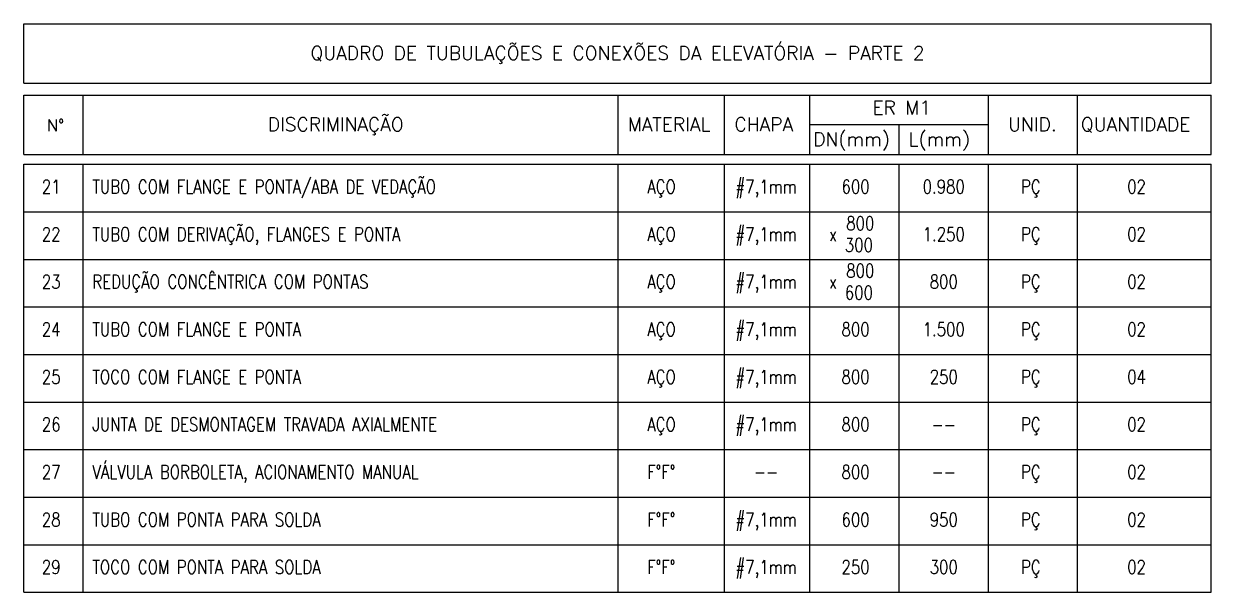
# Model space of a CAD drawing. Header units: feet. Extents: x 0 to 285115, y 0 to 9111421.
# Drawn here: x 285102.81 to 285111.5, y 9111404.29 to 9111408.45 of the extents above; entities that cross this region are included whole.
import ezdxf
from ezdxf.enums import TextEntityAlignment as Align

# ---------------------------------------------------------------- set-up
doc = ezdxf.new("R2010")
doc.units = ezdxf.units.FT
doc.header["$MEASUREMENT"] = 0
doc.layers.add('det-tabl', color=1, linetype='CONTINUOUS')
doc.layers.add('TEXTO', color=2, linetype='CONTINUOUS')
doc.styles.add('ROMANS', font='romans.shx')

msp = doc.modelspace()

# ---------------------------------------------------------------- linework, layer by layer
at = {"layer": 'det-tabl', "color": 4}
for p, q in [((285102.8137, 9111408.4451), (285111.4986, 9111408.4451)), ((285102.8137, 9111408.0103), (285102.8137, 9111408.4451)), ((285111.4986, 9111408.0103), (285111.4986, 9111408.4451)), ((285102.8137, 9111408.0103), (285111.4986, 9111408.0103)), ((285102.8137, 9111407.9234), (285108.564, 9111407.9234)), ((285102.8137, 9111407.4886), (285102.8137, 9111407.9234)), ((285103.2485, 9111407.4886), (285103.2485, 9111407.9234)), ((285107.1615, 9111407.4886), (285107.1615, 9111407.9234)), ((285107.9379, 9111407.4886), (285107.9379, 9111407.9234)), ((285108.564, 9111407.9234), (285111.4986, 9111407.9234)), ((285108.564, 9111407.4886), (285108.564, 9111407.9234)), ((285109.8683, 9111407.4886), (285109.8683, 9111407.9234)), ((285110.5205, 9111407.4886), (285110.5205, 9111407.9234)), ((285111.4986, 9111407.4886), (285111.4986, 9111407.9234)), ((285109.8683, 9111407.706), (285108.564, 9111407.706)), ((285109.2161, 9111407.4886), (285109.2161, 9111407.706)), ((285102.8137, 9111407.4886), (285108.564, 9111407.4886)), ((285108.564, 9111407.4886), (285111.4986, 9111407.4886)), ((285102.8137, 9111404.2873), (285102.8137, 9111407.4178)), ((285103.2485, 9111404.2873), (285103.2485, 9111407.4178)), ((285107.1615, 9111404.2873), (285107.1615, 9111407.4178)), ((285107.9379, 9111404.2873), (285107.9379, 9111407.4178)), ((285108.564, 9111404.2873), (285108.564, 9111407.4178)), ((285109.2161, 9111404.2873), (285109.2161, 9111407.4178)), ((285109.8683, 9111404.2873), (285109.8683, 9111407.4178)), ((285110.5205, 9111404.2873), (285110.5205, 9111407.4178)), ((285111.4986, 9111404.2873), (285111.4986, 9111407.4178)), ((285102.8137, 9111404.2873), (285108.564, 9111404.2873)), ((285108.564, 9111404.2873), (285111.4986, 9111404.2873))]:
    msp.add_line(p, q, dxfattribs=at)
at = {"layer": 'det-tabl', "color": 2}
for p, q in [((285102.8137, 9111407.4178), (285108.564, 9111407.4178)), ((285102.8137, 9111407.4178), (285108.564, 9111407.4178)), ((285108.564, 9111407.4178), (285111.4986, 9111407.4178)), ((285108.564, 9111407.4178), (285111.4986, 9111407.4178)), ((285102.8137, 9111407.07), (285108.564, 9111407.07)), ((285108.564, 9111407.07), (285111.4986, 9111407.07)), ((285102.8137, 9111406.7221), (285108.564, 9111406.7221)), ((285108.564, 9111406.7221), (285111.4986, 9111406.7221)), ((285102.8137, 9111406.3743), (285108.564, 9111406.3743)), ((285108.564, 9111406.3743), (285111.4986, 9111406.3743)), ((285102.8137, 9111406.0265), (285108.564, 9111406.0265)), ((285108.564, 9111406.0265), (285111.4986, 9111406.0265)), ((285102.8137, 9111405.6786), (285108.564, 9111405.6786)), ((285108.564, 9111405.6786), (285111.4986, 9111405.6786)), ((285102.8137, 9111405.3308), (285108.564, 9111405.3308)), ((285108.564, 9111405.3308), (285111.4986, 9111405.3308)), ((285102.8137, 9111404.983), (285108.564, 9111404.983)), ((285108.564, 9111404.983), (285111.4986, 9111404.983)), ((285102.8137, 9111404.6352), (285108.564, 9111404.6352)), ((285108.564, 9111404.6352), (285111.4986, 9111404.6352))]:
    msp.add_line(p, q, dxfattribs=at)

# ---------------------------------------------------------------- texts
at = {"layer": 'TEXTO', "color": 4, "style": 'ROMANS'}
msp.add_text('QUADRO DE TUBULAÇÕES E CONEXÕES DA ELEVATÓRIA - PARTE 2', height=0.1, dxfattribs=at).set_placement((285107.1562, 9111408.1808), align=Align.CENTER)
for s, height, p in [('ER M1', 0.1, (285109.0203, 9111407.7822)), ('N%%D', 0.08696, (285102.9829, 9111407.6591)), ('DISCRIMINAÇÃO', 0.1, (285104.5981, 9111407.6591)), ('MATERIAL', 0.1, (285107.2307, 9111407.6591)), ('CHAPA', 0.1, (285108.0111, 9111407.6591)), ('UNID.', 0.1, (285110.0127, 9111407.6591)), ('QUANTIDADE', 0.1, (285110.5447, 9111407.6591)), ('DN(mm)', 0.1, (285108.5869, 9111407.5509)), ('L(mm)', 0.1, (285109.2844, 9111407.5509))]:
    msp.add_text(s, height=height, dxfattribs=at).set_placement(p)
at = {"layer": 'TEXTO', "style": 'ROMANS', "width": 0.8}
for s, p in [('21', (285102.9458, 9111407.2035)), ('TUBO COM FLANGE E PONTA/ABA DE VEDAÇÃO', (285103.3157, 9111407.204)), ('AÇO', (285107.3736, 9111407.204)), ('800', (285108.8289, 9111406.9361)), ('22', (285102.9458, 9111406.8557)), ('TUBO COM DERIVAÇÃO, FLANGES E PONTA', (285103.3157, 9111406.8562)), ('AÇO', (285107.3736, 9111406.8562)), ('x', (285108.7028, 9111406.8562)), ('300', (285108.8186, 9111406.7763)), ('800', (285108.8289, 9111406.5883)), ('23', (285102.9458, 9111406.5079)), ('REDUÇÃO CONCÊNTRICA COM PONTAS', (285103.3157, 9111406.5084)), ('AÇO', (285107.3736, 9111406.5084)), ('x', (285108.7028, 9111406.5084)), ('600', (285108.8186, 9111406.4285)), ('24', (285102.9458, 9111406.1601)), ('TUBO COM FLANGE E PONTA', (285103.3157, 9111406.1605)), ('AÇO', (285107.3736, 9111406.1605)), ('25', (285102.9458, 9111405.8122)), ('TOCO COM FLANGE E PONTA', (285103.3157, 9111405.8127)), ('AÇO', (285107.3736, 9111405.8127)), ('26', (285102.9458, 9111405.4644)), ('JUNTA DE DESMONTAGEM TRAVADA AXIALMENTE', (285103.3157, 9111405.4649)), ('AÇO', (285107.3736, 9111405.4649)), ('27', (285102.9458, 9111405.1166)), ('VÁLVULA BORBOLETA, ACIONAMENTO MANUAL', (285103.3157, 9111405.1171)), ('F%%DF%%D', (285107.3736, 9111405.1171)), ('28', (285102.9458, 9111404.7688)), ('TUBO COM PONTA PARA SOLDA', (285103.3157, 9111404.7692)), ('F%%DF%%D', (285107.3736, 9111404.7692)), ('29', (285102.9458, 9111404.4209)), ('TOCO COM PONTA PARA SOLDA', (285103.3157, 9111404.4214)), ('F%%DF%%D', (285107.3736, 9111404.4214))]:
    msp.add_text(s, height=0.1, dxfattribs=at).set_placement(p)
for s, p in [('#7,1mm', (285108.2427, 9111407.204)), ('600', (285108.8971, 9111407.204)), ('0.980', (285109.5424, 9111407.204)), ('PÇ', (285110.1795, 9111407.204)), ('02', (285110.9524, 9111407.204)), ('#7,1mm', (285108.2427, 9111406.8562)), ('1.250', (285109.5424, 9111406.8562)), ('PÇ', (285110.1795, 9111406.8562)), ('02', (285110.9524, 9111406.8562)), ('#7,1mm', (285108.2427, 9111406.5084)), ('800', (285109.5424, 9111406.5084)), ('PÇ', (285110.1795, 9111406.5084)), ('02', (285110.9524, 9111406.5084)), ('#7,1mm', (285108.2427, 9111406.1605)), ('800', (285108.8971, 9111406.1605)), ('1.500', (285109.5424, 9111406.1605)), ('PÇ', (285110.1795, 9111406.1605)), ('02', (285110.9524, 9111406.1605)), ('#7,1mm', (285108.2427, 9111405.8127)), ('800', (285108.8971, 9111405.8127)), ('250', (285109.5424, 9111405.8127)), ('PÇ', (285110.1795, 9111405.8127)), ('04', (285110.9524, 9111405.8127)), ('#7,1mm', (285108.2427, 9111405.4649)), ('800', (285108.8971, 9111405.4649)), ('PÇ', (285110.1795, 9111405.4649)), ('02', (285110.9524, 9111405.4649)), ('--', (285109.5424, 9111405.4649)), ('800', (285108.8971, 9111405.1171)), ('PÇ', (285110.1795, 9111405.1171)), ('02', (285110.9524, 9111405.1171)), ('--', (285108.2427, 9111405.1171)), ('--', (285109.5424, 9111405.1171)), ('#7,1mm', (285108.2427, 9111404.7692)), ('600', (285108.8971, 9111404.7692)), ('950', (285109.5424, 9111404.7692)), ('PÇ', (285110.1795, 9111404.7692)), ('02', (285110.9524, 9111404.7692)), ('#7,1mm', (285108.2427, 9111404.4214)), ('250', (285108.8971, 9111404.4214)), ('300', (285109.5424, 9111404.4214)), ('PÇ', (285110.1795, 9111404.4214)), ('02', (285110.9524, 9111404.4214))]:
    msp.add_text(s, height=0.1, dxfattribs=at).set_placement(p, align=Align.CENTER)

doc.saveas('drawing.dxf')
